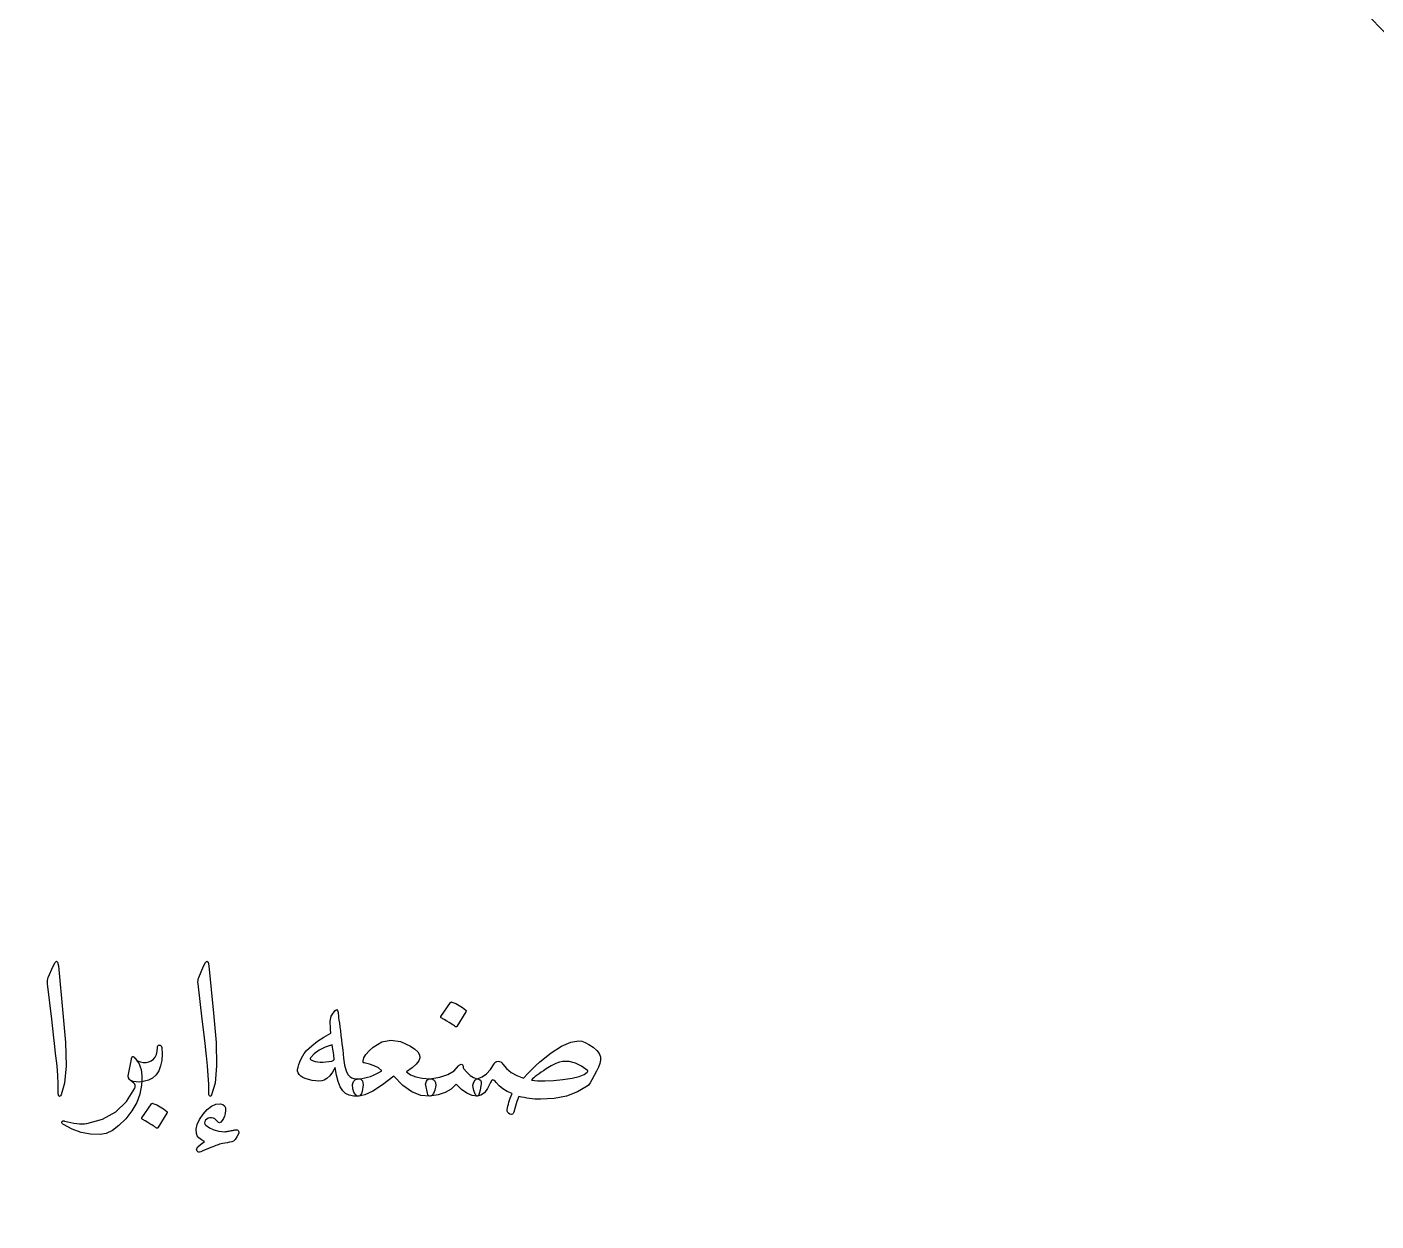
# Model space of a CAD drawing. Header units: millimetres. Extents: x -88 to 88, y -88 to 114.
# Drawn here: x 8.12 to 42.63, y 10.73 to 41.28 of the extents above; entities that cross this region are included whole.
import ezdxf

# ---------------------------------------------------------------- set-up
doc = ezdxf.new("R2010")
doc.units = ezdxf.units.MM
doc.layers.add('ENGRAVE', color=7, linetype='Continuous')
doc.layers.add('TEXT', color=5, linetype='Continuous')

msp = doc.modelspace()

# ---------------------------------------------------------------- linework, layer by layer
at = {"layer": 'ENGRAVE'}
for radius in [86.24, 86.24, 83.93, 79.64, 79.64, 76.252, 69.96, 69.96, 66.264, 59.4, 59.4]:
    msp.add_circle((0, 0), radius, dxfattribs=at)
at = {"layer": 'TEXT'}
for points in [[(8.7879, 17.2544), (8.8354, 17.3463), (8.8736, 17.3786), (8.9025, 17.3513), (8.9221, 17.2643), (9.0363, 16.0472), (9.1043, 15.3002), (9.1195, 14.7035), (9.082, 14.257), (8.9916, 13.9608), (8.9752, 13.9366), (8.9606, 13.9235), (8.9478, 13.9217), (8.937, 13.931), (8.9283, 13.9456), (8.9221, 13.9645), (8.9183, 13.9878), (8.9171, 14.0154), (8.9171, 14.2306), (8.9072, 14.4588), (8.8873, 14.7), (8.8575, 14.9543), (8.851, 15.0208), (8.8314, 15.2002), (8.7988, 15.4927), (8.7532, 15.8982), (8.6439, 16.7974), (8.6414, 16.8452), (8.6439, 16.8893), (8.6513, 16.9296), (8.6637, 16.9663)], [(12.6379, 17.2544), (12.6854, 17.3463), (12.7236, 17.3786), (12.7525, 17.3513), (12.7721, 17.2643), (12.8863, 16.0472), (12.9543, 15.3002), (12.9695, 14.7035), (12.932, 14.257), (12.8416, 13.9608), (12.8252, 13.9366), (12.8106, 13.9235), (12.7978, 13.9217), (12.787, 13.931), (12.7783, 13.9456), (12.7721, 13.9645), (12.7683, 13.9878), (12.7671, 14.0154), (12.7671, 14.2306), (12.7572, 14.4588), (12.7373, 14.7), (12.7075, 14.9543), (12.701, 15.0208), (12.6814, 15.2002), (12.6488, 15.4927), (12.6032, 15.8982), (12.4939, 16.7974), (12.4914, 16.8452), (12.4939, 16.8893), (12.5013, 16.9296), (12.5137, 16.9663)], [(18.9519, 16.3254), (18.9581, 16.3316), (18.9668, 16.3354), (18.978, 16.3366), (18.9917, 16.3354), (19.0882, 16.2962), (19.1792, 16.2484), (19.2646, 16.1919), (19.3444, 16.1267), (19.3521, 16.1168), (19.3556, 16.1068), (19.3546, 16.0969), (19.3494, 16.087), (19.1159, 15.7094), (19.1072, 15.7004), (19.096, 15.6982), (19.0823, 15.7029), (19.0662, 15.7144), (19.0522, 15.7243), (19.0302, 15.7392), (19.0001, 15.7591), (18.9619, 15.7839), (18.915, 15.8137), (18.8588, 15.8485), (18.7933, 15.8883), (18.7185, 15.933), (18.7085, 15.9404), (18.7035, 15.9479), (18.7035, 15.9553), (18.7085, 15.9628)], [(15.9961, 16.1068), (16.0253, 16.1379), (16.0483, 16.1416), (16.0651, 16.118), (16.0756, 16.0671), (16.079, 16.0364), (16.0843, 15.9938), (16.0914, 15.9395), (16.1005, 15.8734), (16.111, 15.7948), (16.1228, 15.7032), (16.1358, 15.5986), (16.1501, 15.4809), (16.1643, 15.3652), (16.1768, 15.2617), (16.1879, 15.1703), (16.1973, 15.0909), (16.2052, 15.024), (16.2116, 14.9698), (16.2164, 14.9284), (16.2197, 14.8997), (16.2451, 14.7187), (16.2818, 14.578), (16.3296, 14.4777), (16.3886, 14.4178), (16.4302, 14.3945), (16.4805, 14.3793), (16.5395, 14.3722), (16.6072, 14.3731), (16.6472, 14.3666), (16.678, 14.347), (16.6994, 14.3144), (16.7115, 14.2688), (16.7158, 14.2138), (16.714, 14.1582), (16.7059, 14.102), (16.6916, 14.0452), (16.6733, 13.9968), (16.6531, 13.9608), (16.6311, 13.9372), (16.6072, 13.926), (16.4771, 13.9272), (16.365, 13.9508), (16.2709, 13.9968), (16.1948, 14.0651), (16.1309, 14.1654), (16.0781, 14.2973), (16.0365, 14.461), (16.0061, 14.6563), (15.9359, 14.5373), (15.8645, 14.4439), (15.7918, 14.3759), (15.7179, 14.3334), (15.658, 14.3181), (15.5875, 14.3122), (15.5065, 14.3157), (15.4149, 14.3284), (15.3183, 14.3501), (15.2373, 14.3756), (15.1718, 14.4048), (15.1218, 14.4377), (15.0814, 14.4784), (15.0547, 14.5209), (15.0417, 14.5653), (15.0423, 14.6115), (15.0538, 14.6693), (15.0734, 14.7333), (15.101, 14.8034), (15.1367, 14.8798), (15.1765, 14.9565), (15.2112, 15.0177), (15.241, 15.0633), (15.2659, 15.0934), (15.4037, 15.2164), (15.554, 15.3319), (15.7167, 15.4399), (15.8918, 15.5405), (15.8853, 15.6358), (15.8806, 15.7181), (15.8778, 15.7874), (15.8769, 15.8435), (15.8797, 15.8907), (15.8881, 15.933), (15.9021, 15.9702), (15.9216, 16.0025)], [(11.5053, 15.2325), (11.5295, 15.2288), (11.5475, 15.2176), (11.5593, 15.199), (11.5649, 15.1729), (11.5751, 14.9997), (11.5661, 14.8425), (11.5379, 14.7016), (11.4904, 14.5768), (11.4227, 14.4718), (11.3339, 14.3905), (11.224, 14.3327), (11.093, 14.2986), (11.0011, 14.2877), (10.9141, 14.2899), (10.8322, 14.3051), (10.7552, 14.3334), (10.7285, 14.3545), (10.7129, 14.388), (10.7086, 14.434), (10.7154, 14.4923), (10.7899, 14.8699), (10.7958, 14.8984), (10.8036, 14.9195), (10.8132, 14.9332), (10.8247, 14.9394), (10.8374, 14.9388), (10.8508, 14.932), (10.8648, 14.9189), (10.8794, 14.8997), (10.9169, 14.8575), (10.965, 14.8252), (11.0237, 14.8028), (11.093, 14.7904), (11.165, 14.7898), (11.2321, 14.8028), (11.2942, 14.8295), (11.3513, 14.8699), (11.4007, 14.9258), (11.4345, 14.9941), (11.4528, 15.0748), (11.4556, 15.1679), (11.4587, 15.1962), (11.468, 15.2164), (11.4836, 15.2285), (11.5053, 15.2325)], [(15.9266, 15.2375), (15.7465, 15.1757), (15.5937, 15.0996), (15.4683, 15.0093), (15.3702, 14.9046), (15.3637, 14.8904), (15.364, 14.8773), (15.3711, 14.8655), (15.3851, 14.855), (15.4369, 14.8328), (15.4931, 14.8158), (15.5537, 14.8042), (15.6186, 14.7978), (15.6878, 14.7968), (15.7614, 14.8009), (15.8393, 14.8104), (15.9216, 14.8252), (15.9343, 14.8292), (15.9477, 14.8363), (15.9617, 14.8466), (15.9763, 14.8599), (15.9733, 14.9006), (15.9694, 14.9431), (15.9646, 14.9875), (15.9589, 15.0338), (15.9522, 15.0819), (15.9446, 15.1319), (15.9361, 15.1838), (15.9266, 15.2375)], [(18.4254, 14.3731), (18.498, 14.3622), (18.5471, 14.3296), (18.5725, 14.2753), (18.5744, 14.1992), (18.5502, 14.0816), (18.5173, 13.9968), (18.4757, 13.9449), (18.4254, 13.926), (18.1965, 13.9468), (17.9671, 14.039), (17.737, 14.2026), (17.5063, 14.4377), (17.2154, 14.212), (16.9686, 14.0514), (16.7658, 13.9561), (16.6072, 13.926), (16.5547, 13.9378), (16.5115, 13.9732), (16.4777, 14.0322), (16.4532, 14.1148), (16.446, 14.2241), (16.4693, 14.3035), (16.523, 14.3532), (16.6072, 14.3731), (16.6837, 14.3805), (16.7593, 14.393), (16.834, 14.4104), (16.9077, 14.4327), (16.9805, 14.4603), (17.0524, 14.4936), (17.1233, 14.5324), (17.1934, 14.5768), (17.1074, 14.6469), (17.0033, 14.7035), (16.8813, 14.7463), (16.7413, 14.7755), (16.7286, 14.7808), (16.7202, 14.7916), (16.7161, 14.8081), (16.7165, 14.8301), (16.74, 14.9062), (16.791, 14.9903), (16.8692, 15.0826), (16.9748, 15.1828), (17.1949, 15.3148), (17.4281, 15.3629), (17.6743, 15.3272), (17.9335, 15.2077), (18.0435, 15.1313), (18.1198, 15.0562), (18.1627, 14.9823), (18.172, 14.9096), (18.1447, 14.8314), (18.0776, 14.7457), (17.9708, 14.6525), (17.8243, 14.5519), (17.9289, 14.4737), (18.064, 14.4178), (18.2294, 14.3843), (18.4254, 14.3731)], [(22.2356, 15.3418), (22.3126, 15.3316), (22.3995, 15.3008), (22.4964, 15.2496), (22.6032, 15.1779), (22.697, 15.0978), (22.7597, 15.0164), (22.7914, 14.9338), (22.792, 14.85), (22.7709, 14.7655), (22.7374, 14.6712), (22.6914, 14.5668), (22.633, 14.4526), (22.5731, 14.3479), (22.5225, 14.2675), (22.4812, 14.2113), (22.4492, 14.1794), (22.2052, 14.0337), (21.9251, 13.9297), (21.6091, 13.8673), (21.257, 13.8465), (21.1852, 13.8478), (21.1141, 13.8515), (21.0437, 13.8577), (20.9738, 13.8664), (20.9049, 13.8773), (20.8372, 13.89), (20.7708, 13.9046), (20.7055, 13.921), (20.6823, 13.8751), (20.6521, 13.7919), (20.6152, 13.6714), (20.5714, 13.5137), (20.5596, 13.4829), (20.5391, 13.4652), (20.5099, 13.4606), (20.4721, 13.469), (20.4398, 13.487), (20.4174, 13.5112), (20.405, 13.5416), (20.4025, 13.5783), (20.4109, 13.6239), (20.4211, 13.6714), (20.4333, 13.7208), (20.4472, 13.772), (20.4634, 13.8248), (20.482, 13.8788), (20.5031, 13.9341), (20.5267, 13.9906), (20.4044, 14.0496), (20.2957, 14.1173), (20.2007, 14.1936), (20.1194, 14.2787), (20.0954, 14.307), (20.0734, 14.3271), (20.0532, 14.3393), (20.0349, 14.3433), (20.02, 14.3389), (20.0051, 14.3259), (19.9902, 14.3042), (19.9753, 14.2737), (19.902, 14.1216), (19.8213, 14.0129), (19.7331, 13.9477), (19.6375, 13.926), (19.6248, 13.9294), (19.6114, 13.9397), (19.5974, 13.9567), (19.5828, 13.9806), (19.5502, 14.0688), (19.5319, 14.1446), (19.5279, 14.2079), (19.5381, 14.2588), (19.5592, 14.3032), (19.5828, 14.3371), (19.6089, 14.3604), (19.6375, 14.3731), (19.7614, 14.4194), (19.8747, 14.4985), (19.9775, 14.6106), (20.0697, 14.7556), (20.0892, 14.7839), (20.1131, 14.804), (20.1414, 14.8162), (20.174, 14.8202), (20.2094, 14.8155), (20.2411, 14.8016), (20.269, 14.7783), (20.2932, 14.7457), (20.3857, 14.6302), (20.5044, 14.5321), (20.649, 14.4513), (20.8198, 14.388), (20.9279, 14.5035), (21.0334, 14.6115), (21.1365, 14.7121), (21.2371, 14.8053), (21.5286, 15.0382), (21.7922, 15.2052), (22.0279, 15.3064), (22.2356, 15.3418)], [(10.8843, 14.8997), (10.9405, 14.8255), (10.9849, 14.7519), (11.0175, 14.6789), (11.0383, 14.6066), (11.0501, 14.5296), (11.0557, 14.4377), (11.0551, 14.3309), (11.0483, 14.2092), (11.0063, 13.9803), (10.9253, 13.7608), (10.8051, 13.5506), (10.6459, 13.3497), (10.4708, 13.1771), (10.3031, 13.0517), (10.1429, 12.9734), (9.9901, 12.9424), (9.7433, 12.9511), (9.5045, 12.997), (9.2738, 13.0802), (9.0512, 13.2007), (9.0357, 13.211), (9.0239, 13.2218), (9.0158, 13.2333), (9.0115, 13.2454), (9.0106, 13.2594), (9.0127, 13.2715), (9.018, 13.2817), (9.0264, 13.2901), (9.0391, 13.2957), (9.0525, 13.2976), (9.0664, 13.2957), (9.081, 13.2901), (9.1638, 13.2673), (9.2431, 13.2485), (9.319, 13.2338), (9.3915, 13.2231), (9.4609, 13.2167), (9.5275, 13.215), (9.5913, 13.2179), (9.6523, 13.2255), (10.0513, 13.3398), (10.3888, 13.5286), (10.6648, 13.7919), (10.8794, 14.1297), (10.8815, 14.1402), (10.8831, 14.157), (10.884, 14.18), (10.8843, 14.2092), (10.8763, 14.2318), (10.852, 14.2601), (10.8117, 14.2939), (10.7552, 14.3334), (10.7303, 14.3638), (10.7154, 14.4004), (10.7105, 14.4433), (10.7154, 14.4923), (10.7899, 14.8699), (10.8051, 14.9183), (10.826, 14.9394), (10.8523, 14.9332), (10.8843, 14.8997)], [(19.6375, 14.3731), (19.6769, 14.3604), (19.7058, 14.347), (19.7241, 14.333), (19.7319, 14.3185), (19.7356, 14.2961), (19.7368, 14.2688), (19.7356, 14.2365), (19.7319, 14.1992), (19.7129, 14.0797), (19.6909, 13.9943), (19.6657, 13.9431), (19.6375, 13.926), (19.5034, 13.9449), (19.3692, 14.0018), (19.2351, 14.0965), (19.101, 14.229), (18.973, 14.1076), (18.8178, 14.0167), (18.6352, 13.9561), (18.4254, 13.926), (18.4027, 13.9307), (18.3844, 13.9446), (18.3704, 13.9679), (18.3608, 14.0005), (18.321, 14.2092), (18.3167, 14.2324), (18.3185, 14.2576), (18.3266, 14.2846), (18.3409, 14.3135), (18.3574, 14.3358), (18.3769, 14.3532), (18.3996, 14.3656), (18.4254, 14.3731), (18.6762, 14.4104), (18.8824, 14.4774), (19.0438, 14.5743), (19.1606, 14.701), (19.1742, 14.7184), (19.1904, 14.7308), (19.209, 14.7382), (19.2301, 14.7407), (19.2497, 14.7379), (19.2637, 14.7295), (19.272, 14.7156), (19.2748, 14.696), (19.2755, 14.6774), (19.2773, 14.6612), (19.2804, 14.6476), (19.2848, 14.6364), (19.3683, 14.5361), (19.4549, 14.4588), (19.5446, 14.4045), (19.6375, 14.3731)], [(22.4542, 14.5867), (22.3083, 14.6979), (22.1536, 14.773), (21.9903, 14.8121), (21.8183, 14.8152), (21.7401, 14.7975), (21.6445, 14.7593), (21.5314, 14.7007), (21.401, 14.6215), (21.3343, 14.578), (21.2731, 14.537), (21.2175, 14.4985), (21.1675, 14.4625), (21.1231, 14.4287), (21.0843, 14.3967), (21.0511, 14.3666), (21.0235, 14.3383), (21.1818, 14.3225), (21.3687, 14.3197), (21.5842, 14.3299), (21.8283, 14.3532), (22.0627, 14.3871), (22.2443, 14.429), (22.3732, 14.479), (22.4492, 14.537), (22.4607, 14.5495), (22.4654, 14.5619), (22.4632, 14.5743), (22.4542, 14.5867)], [(11.3016, 13.7323), (11.3078, 13.7385), (11.3165, 13.7422), (11.3277, 13.7434), (11.3414, 13.7422), (11.4379, 13.7031), (11.5289, 13.6553), (11.6143, 13.5988), (11.6941, 13.5335), (11.7018, 13.5236), (11.7052, 13.5137), (11.7043, 13.5037), (11.699, 13.4938), (11.4655, 13.1163), (11.4569, 13.1073), (11.4457, 13.1051), (11.432, 13.1097), (11.4159, 13.1212), (11.4019, 13.1312), (11.3799, 13.1461), (11.3497, 13.1659), (11.3115, 13.1908), (11.2647, 13.2206), (11.2085, 13.2554), (11.143, 13.2951), (11.0681, 13.3398), (11.0582, 13.3473), (11.0532, 13.3547), (11.0532, 13.3622), (11.0582, 13.3696)], [(13.3632, 12.7586), (13.2985, 12.7465), (13.2384, 12.735), (13.183, 12.7241), (13.1322, 12.7139), (13.0864, 12.7039), (13.0459, 12.694), (13.0107, 12.6841), (12.9807, 12.6741), (12.9503, 12.6628), (12.9136, 12.6487), (12.8708, 12.6317), (12.8217, 12.612), (12.7665, 12.5892), (12.705, 12.563), (12.6373, 12.5333), (12.5634, 12.5003), (12.5333, 12.4903), (12.5075, 12.4903), (12.4861, 12.5003), (12.469, 12.5201), (12.4588, 12.5689), (12.4877, 12.6257), (12.5557, 12.6906), (12.6628, 12.7635), (12.5808, 12.8101), (12.5187, 12.8604), (12.4765, 12.9144), (12.4541, 12.9722), (12.4498, 13.0812), (12.4765, 13.1995), (12.5342, 13.3271), (12.623, 13.464), (12.7289, 13.5866), (12.8379, 13.6714), (12.95, 13.7183), (13.0652, 13.7273), (13.1294, 13.7111), (13.1732, 13.6776), (13.1965, 13.6267), (13.1993, 13.5584), (13.1881, 13.4845), (13.1695, 13.4168), (13.1434, 13.3553), (13.1099, 13.3001), (13.0763, 13.2613), (13.0453, 13.2442), (13.0167, 13.2488), (12.9906, 13.2752), (12.9608, 13.3147), (12.9261, 13.3435), (12.8863, 13.3619), (12.8416, 13.3696), (12.7947, 13.3696), (12.7534, 13.3597), (12.7177, 13.3398), (12.6876, 13.31), (12.6656, 13.274), (12.659, 13.2405), (12.6681, 13.2094), (12.6926, 13.1808), (12.7845, 13.1128), (12.8963, 13.0629), (13.0279, 13.0309), (13.1794, 13.0169), (13.1926, 13.0174), (13.2074, 13.0188), (13.2237, 13.0211), (13.2415, 13.0244), (13.2609, 13.0282), (13.2819, 13.0324), (13.3044, 13.0369), (13.3285, 13.0417), (13.3545, 13.0466), (13.3781, 13.0511), (13.3992, 13.0552), (13.4179, 13.0591), (13.4343, 13.0624), (13.4489, 13.0647), (13.4616, 13.0661), (13.4725, 13.0666), (13.493, 13.0644), (13.5098, 13.0579), (13.5228, 13.047), (13.5321, 13.0318), (13.538, 13.0172), (13.5408, 13.0032), (13.5405, 12.9899), (13.5371, 12.9772), (13.489, 12.8871), (13.444, 12.8207), (13.402, 12.7778), (13.3632, 12.7586)]]:
    msp.add_lwpolyline(points, close=True, dxfattribs=at)

doc.saveas('drawing.dxf')
